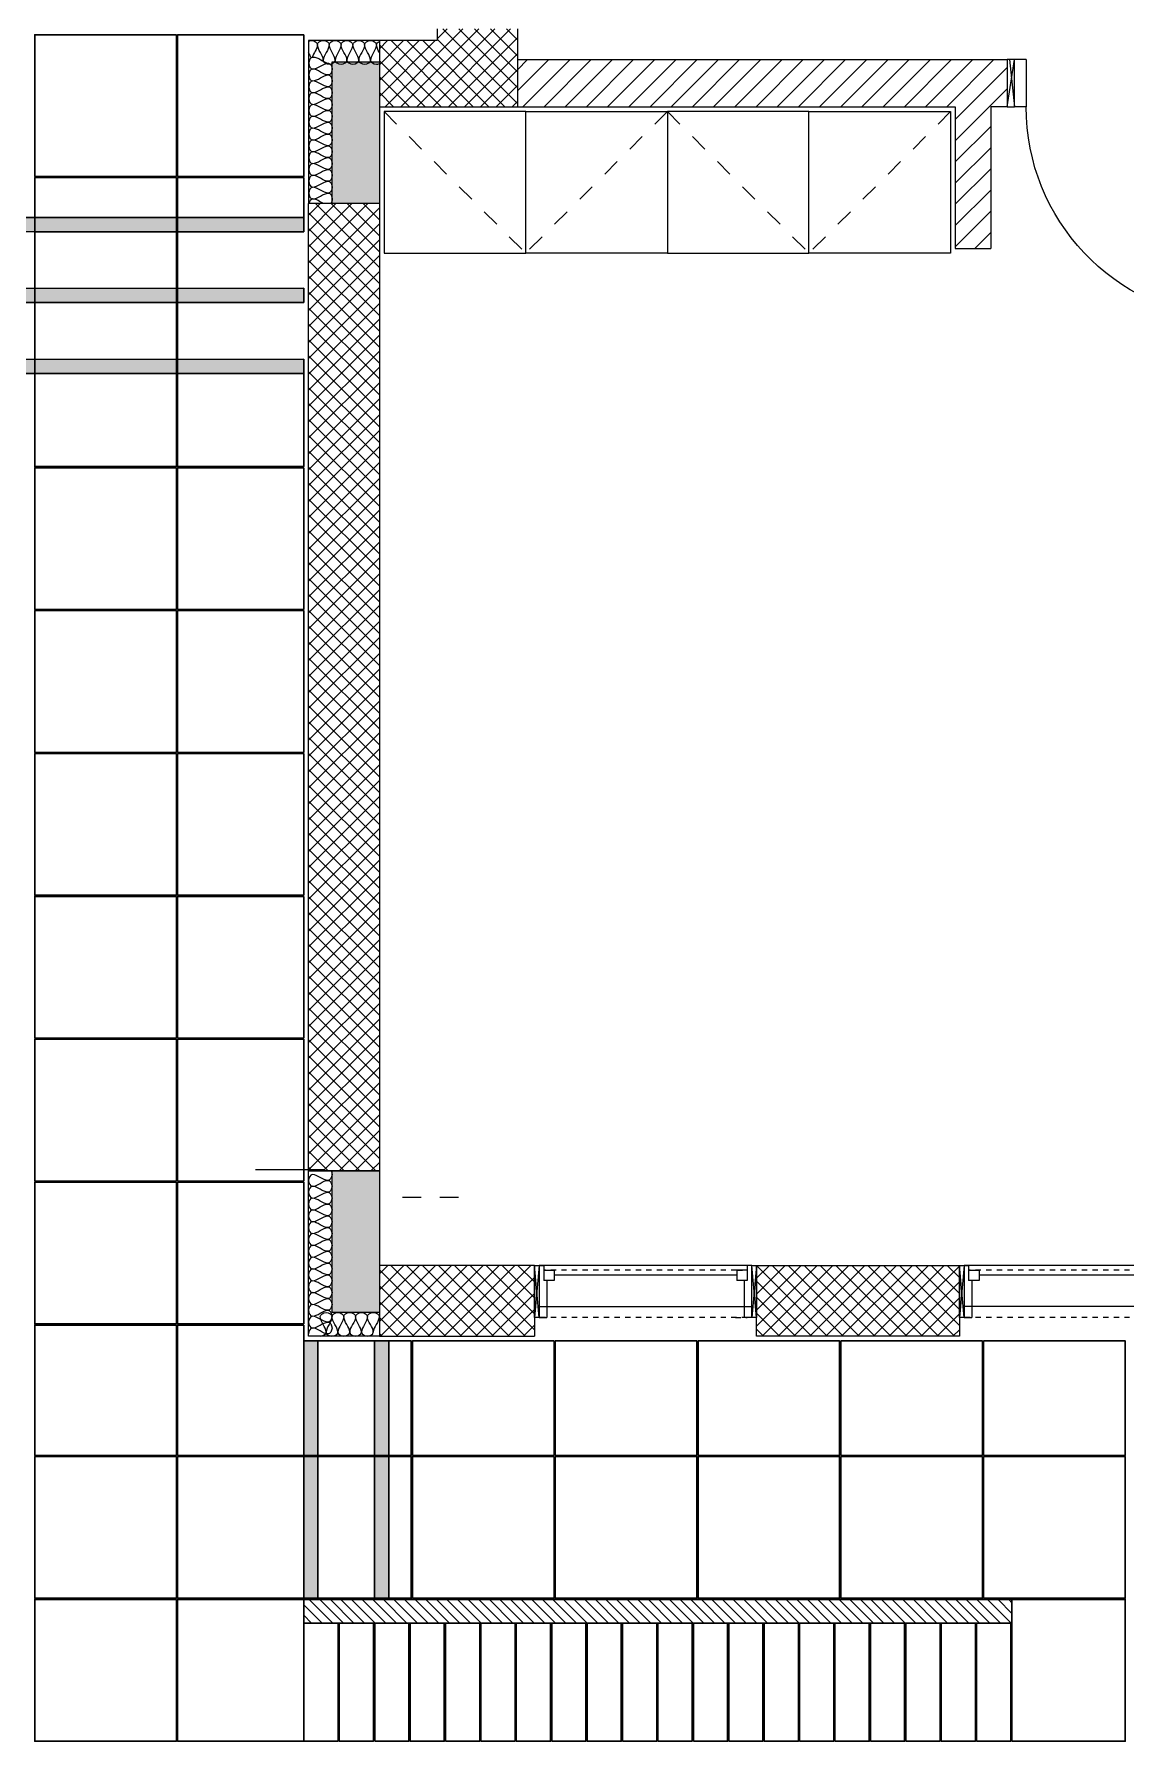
# Model space of a CAD drawing. Header units: millimetres. Extents: x -18512 to 101824, y -95768 to 52898.
# Drawn here: x 10271 to 14896, y -90870 to -83640 of the extents above; entities that cross this region are included whole.
import ezdxf

# ---------------------------------------------------------------- set-up
doc = ezdxf.new("R2010")
doc.units = ezdxf.units.MM
doc.header["$LTSCALE"] = 25
for name, pattern in [('Dash', [6.35, 3.175, -3.175]), ('Dash 2mm', [3, 2, -1]), ('Dash 3mm', [6, 3, -3]), ('XM-VT6-100-Setting Out Plan$0$Dash 3mm', [6, 3, -3])]:
    doc.linetypes.add(name, pattern=pattern)
doc.layers.get('0').update_dxf_attribs({"color": 254, "lineweight": 0})
for name, color, linetype, lineweight in [('_FW_WALL_EXISTING', 150, 'Continuous', 25), ('A-DETL', 7, 'Continuous', 5), ('A-DETL-INSL', 8, 'Continuous', 9), ('A-DOOR', 31, 'Continuous', 18), ('A-FLOR-OTLN', 6, 'Continuous', 18), ('A-GLAZ', 6, 'Continuous', 9), ('A-GLAZ-FRAM', 6, 'Continuous', 18), ('A-GLAZ-GLAS', 6, 'Continuous', 18), ('A-TILES', 43, 'Continuous', 30), ('Archi-frame', 253, 'Continuous', 9), ('hatch', 252, 'Continuous', 0), ('I-WALL', 2, 'Continuous', 9), ('S-COLS', 6, 'Continuous', 9), ('XM-VT6-100-Setting Out Plan$0$A-FLOR-CASE', 252, 'Continuous', 13)]:
    doc.layers.add(name, color=color, linetype=linetype, lineweight=lineweight)
doc.layers.add('AR WALL HATCH', color=8, linetype='Continuous')
pattern_1 = [(45, (15109.02, -8529), (-44.90128, 44.90128), [])]
pattern_2 = [(45, (15109.02, -8529), (-33.67596, 33.67596), []), (135, (15109.02, -8529), (-33.67596, -33.67596), [])]

# ---------------------------------------------------------------- blocks, each defined once
blk = doc.blocks.new('landscap')
at = {"layer": 'A-TILES', "ltscale": 25}
for points in [[(-25064, -69456.2), (-25124, -69456.2), (-25124.7, -71126.2), (-25064.7, -71126.2)], [(-24764, -69456.2), (-24824, -69456.2), (-24824.7, -71126.2), (-24764.7, -71126.2)], [(-25364, -69516.2), (-25424, -69516.2), (-25424.7, -71126.2), (-25364.7, -71126.2)], [(-20668.2, -71126.2), (-20668.2, -71186.2), (-19573.7, -71186.2), (-19573.7, -71126.2)], [(-20668.2, -71426.2), (-20668.2, -71486.2), (-19573.7, -71486.2), (-19573.7, -71426.2)]]:
    blk.add_hatch(color=9, dxfattribs=at).paths.add_polyline_path(points)
h = blk.add_hatch(dxfattribs=at)
h.set_pattern_fill('ANSI31', color=9, scale=10, angle=-90, style=0)
h.set_pattern_definition([(315, (41228.36, 131670.863), (22.4506403, 22.4506403), [])])
h.paths.add_polyline_path([(-19573.7, -71126.2), (-19573.7, -74126.2), (-19473.7, -74126.2), (-19473.7, -71126.2)])
h = blk.add_hatch(dxfattribs=at)
h.set_pattern_fill('HTREECRS', color=9, scale=1500, angle=-90, style=0, pattern_type=2)
h.set_pattern_definition([(23.19859, (42038.36, 131100.86), (2999.99999, 1500.00002), [114.237, -11309.423]), (66.80141, (41993.36, 130995.86), (3000.00007, 7499.99998), [114.237, -11309.423]), (338.19859, (41918.36, 131025.86), (4500, -1499.99996), [80.7775, -7996.97]), (38.65981, (41843.36, 130965.86), (1500.00001, 1500), [96.047, -9508.6395]), (300.96376, (41798.36, 131040.86), (3000.00004, -4499.99997), [87.464, -8658.964]), (360, (41693.4, 131040.9), (9e-14, 1500), [105, -1395]), (261.8699, (41708.36, 131145.86), (2e-05, -1500), [106.066, -10500.536]), (320.19443, (41618.36, 131220.86), (7500.00001, -5999.99999), [117.154, -11598.221]), (218.65981, (41693.36, 131280.86), (-1500.00001, -1500), [96.047, -9508.6395]), (300.96376, (41648.36, 131355.86), (3000.00004, -4499.99997), [87.464, -8658.964]), (189.46232, (41738.36, 131370.86), (-7500, -1499.99998), [91.241, -9032.902]), (270, (41738.4, 131460.9), (1500, -1e-15), [90, -1410]), (153.43495, (41828.36, 131415.86), (-1500, -1e-05), [100.623, -3253.479]), (251.56505, (41858.36, 131505.86), (1e-07, -1500), [94.868, -4648.548]), (128.65981, (41918.36, 131430.86), (-1500, 1500.00001), [96.047, -9508.6395]), (225, (41978.4, 131490.9), (-4e-13, -1500), [84.853, -2036.468]), (108.43495, (42008.36, 131400.86), (-1500, 3000), [94.868, -4648.548]), (170.53768, (42098.36, 131385.86), (-1500, -1e-05), [91.241, -9032.902]), (77.47119, (42068.36, 131250.86), (1500.00004, 7500), [138.293, -13691.0235]), (125.53768, (42143.36, 131145.86), (-4500.00003, 5999.99999), [129.035, -12774.453]), (23.19859, (42773.36, 130440.86), (2999.99999, 1500.00002), [114.237, -11309.423]), (66.80141, (42728.36, 130335.86), (3000.00007, 7499.99998), [114.237, -11309.423]), (338.19859, (42653.36, 130365.86), (4500, -1499.99996), [80.7775, -7996.97]), (38.65981, (42578.36, 130305.86), (1500.00001, 1500), [96.047, -9508.6395]), (300.96376, (42533.36, 130380.86), (3000.00004, -4499.99997), [87.464, -8658.964]), (360, (42428.4, 130380.9), (9e-14, 1500), [105, -1395]), (261.8699, (42443.36, 130485.86), (2e-05, -1500), [106.066, -10500.536]), (320.19443, (42353.36, 130560.86), (7500.00001, -5999.99999), [117.154, -11598.221]), (218.65981, (42428.36, 130620.86), (-1500.00001, -1500), [96.047, -9508.6395]), (300.96376, (42383.36, 130695.86), (3000.00004, -4499.99997), [87.464, -8658.964]), (189.46232, (42473.36, 130710.86), (-7500, -1499.99998), [91.241, -9032.902]), (270, (42473.4, 130800.9), (1500, -1e-15), [90, -1410]), (153.43495, (42563.36, 130755.86), (-1500, -1e-05), [100.623, -3253.479]), (251.56505, (42593.36, 130845.86), (1e-07, -1500), [94.868, -4648.548]), (128.65981, (42653.36, 130770.86), (-1500, 1500.00001), [96.047, -9508.6395]), (225, (42713.4, 130830.9), (-4e-13, -1500), [84.853, -2036.468]), (108.43495, (42743.36, 130740.86), (-1500, 3000), [94.868, -4648.548]), (170.53768, (42833.36, 130725.86), (-1500, -1e-05), [91.241, -9032.902]), (77.47119, (42803.36, 130590.86), (1500.00004, 7500), [138.293, -13691.0235]), (125.53768, (42878.36, 130485.86), (-4500.00003, 5999.99999), [129.035, -12774.453]), (23.19859, (42668.36, 131228.36), (2999.99999, 1500.00002), [57.118, -11366.541]), (66.80141, (42645.86, 131175.86), (3000.00007, 7499.99998), [57.118, -11366.541]), (338.19859, (42608.36, 131190.86), (4500, -1499.99996), [40.389, -8037.3585]), (38.65981, (42570.86, 131160.86), (1500.00001, 1500), [48.023, -9556.663]), (300.96376, (42548.36, 131198.36), (3000.00004, -4499.99997), [43.732, -8702.696]), (360, (42495.9, 131198.4), (9e-14, 1500), [52.5, -1447.5]), (261.8699, (42503.36, 131250.86), (2e-05, -1500), [53.033, -10553.569]), (320.19443, (42458.36, 131288.36), (7500.00001, -5999.99999), [58.577, -11656.798]), (218.65981, (42495.86, 131318.36), (-1500.00001, -1500), [48.023, -9556.663]), (300.96376, (42473.36, 131355.86), (3000.00004, -4499.99997), [43.732, -8702.696]), (189.46232, (42518.36, 131363.36), (-7500, -1499.99998), [45.621, -9078.523]), (270, (42518.4, 131408.4), (1500, -1e-15), [45, -1455]), (153.43495, (42563.36, 131385.86), (-1500, -1e-05), [50.312, -3303.79]), (251.56505, (42578.36, 131430.86), (1e-07, -1500), [47.434, -4695.982]), (128.65981, (42608.36, 131393.36), (-1500, 1500.00001), [48.023, -9556.663]), (225, (42638.4, 131423.4), (-4e-13, -1500), [42.426, -2078.894]), (108.43495, (42653.36, 131378.36), (-1500, 3000), [47.434, -4695.982]), (170.53768, (42698.36, 131370.86), (-1500, -1e-05), [45.621, -9078.523]), (77.47119, (42683.36, 131303.36), (1500.00004, 7500), [69.147, -13760.17]), (125.53768, (42720.86, 131250.86), (-4500.00003, 5999.99999), [64.517, -12838.9705]), (23.19859, (42278.36, 130508.36), (2999.99999, 1500.00002), [57.118, -11366.541]), (66.80141, (42255.86, 130455.86), (3000.00007, 7499.99998), [57.118, -11366.541]), (338.19859, (42218.36, 130470.86), (4500, -1499.99996), [40.389, -8037.3585]), (38.65981, (42180.86, 130440.86), (1500.00001, 1500), [48.023, -9556.663]), (300.96376, (42158.36, 130478.36), (3000.00004, -4499.99997), [43.732, -8702.696]), (360, (42105.9, 130478.4), (9e-14, 1500), [52.5, -1447.5]), (261.8699, (42113.36, 130530.86), (2e-05, -1500), [53.033, -10553.569]), (320.19443, (42068.36, 130568.36), (7500.00001, -5999.99999), [58.577, -11656.798]), (218.65981, (42105.86, 130598.36), (-1500.00001, -1500), [48.023, -9556.663]), (300.96376, (42083.36, 130635.86), (3000.00004, -4499.99997), [43.732, -8702.696]), (189.46232, (42128.36, 130643.36), (-7500, -1499.99998), [45.621, -9078.523]), (270, (42128.4, 130688.4), (1500, -1e-15), [45, -1455]), (153.43495, (42173.36, 130665.86), (-1500, -1e-05), [50.312, -3303.79]), (251.56505, (42188.36, 130710.86), (1e-07, -1500), [47.434, -4695.982]), (128.65981, (42218.36, 130673.36), (-1500, 1500.00001), [48.023, -9556.663]), (225, (42248.4, 130703.4), (-4e-13, -1500), [42.426, -2078.894]), (108.43495, (42263.36, 130658.36), (-1500, 3000), [47.434, -4695.982]), (170.53768, (42308.36, 130650.86), (-1500, -1e-05), [45.621, -9078.523]), (77.47119, (42293.36, 130583.36), (1500.00004, 7500), [69.147, -13760.17]), (125.53768, (42330.86, 130530.86), (-4500.00003, 5999.99999), [64.517, -12838.9705]), (270, (42203.4, 130575.9), (1500, -1e-15), [0, -1500]), (360, (42195.9, 130568.4), (9e-14, 1500), [15, -1485]), (270, (42195.9, 130583.4), (1500, -1e-15), [15, -1485]), (180, (42210.9, 130583.4), (-3e-13, -1500), [15, -1485]), (90, (42210.9, 130568.4), (-1500, 2e-13), [15, -1485]), (279.46232, (42195.86, 130658.36), (1499.99998, -7500), [45.621, -9078.523]), (213.69007, (42270.86, 130613.36), (-1500, -1500), [54.083, -5354.244]), (254.0546, (42233.36, 130665.86), (-1500.00002, -6000), [54.601, -10865.564]), (303.69007, (42150.86, 130650.86), (1500, -1500), [54.083, -5354.244]), (329.03624, (42120.86, 130613.36), (3000, -1500.00002), [43.732, -8702.696]), (360, (42105.9, 130568.4), (9e-14, 1500), [52.5, -1447.5]), (49.398705, (42135.86, 130508.36), (7500.00005, 8999.99995), [69.147, -13760.17]), (81.8699, (42195.86, 130493.36), (-2e-05, 1500), [53.033, -10553.569]), (300.96376, (42218.36, 130545.86), (3000.00004, -4499.99997), [43.732, -8702.696]), (341.56505, (42225.86, 130568.36), (1500, 1e-07), [71.151, -4672.265]), (341.56505, (42615.86, 131288.36), (1500, 1e-07), [71.151, -4672.265]), (300.96376, (42608.36, 131265.86), (3000.00004, -4499.99997), [43.732, -8702.696]), (81.8699, (42585.86, 131213.36), (-2e-05, 1500), [53.033, -10553.569]), (49.398705, (42525.86, 131228.36), (7500.00005, 8999.99995), [69.147, -13760.17]), (360, (42495.9, 131288.4), (9e-14, 1500), [52.5, -1447.5]), (329.03624, (42510.86, 131333.36), (3000, -1500.00002), [43.732, -8702.696]), (303.69007, (42540.86, 131370.86), (1500, -1500), [54.083, -5354.244]), (254.0546, (42623.36, 131385.86), (-1500.00002, -6000), [54.601, -10865.564]), (213.69007, (42660.86, 131333.36), (-1500, -1500), [54.083, -5354.244]), (279.46232, (42585.86, 131378.36), (1499.99998, -7500), [45.621, -9078.523]), (90, (42600.9, 131288.4), (-1500, 2e-13), [15, -1485]), (180, (42600.9, 131303.4), (-3e-13, -1500), [15, -1485]), (270, (42585.9, 131303.4), (1500, -1e-15), [15, -1485]), (360, (42585.9, 131288.4), (9e-14, 1500), [15, -1485]), (270, (42593.4, 131295.9), (1500, -1e-15), [0, -1500]), (341.56505, (42668.36, 130560.86), (1500, 1e-07), [142.3025, -4601.114]), (300.96376, (42653.36, 130515.86), (3000.00004, -4499.99997), [87.464, -8658.964]), (81.8699, (42608.36, 130410.86), (-2e-05, 1500), [106.066, -10500.536]), (49.398705, (42488.36, 130440.86), (7500.00005, 8999.99995), [138.293, -13691.0235]), (360, (42428.4, 130560.9), (9e-14, 1500), [105, -1395]), (329.03624, (42458.36, 130650.86), (3000, -1500.00002), [87.464, -8658.964]), (303.69007, (42518.36, 130725.86), (1500, -1500), [108.167, -5300.16]), (254.0546, (42683.36, 130755.86), (-1500.00002, -6000), [109.202, -10810.963]), (213.69007, (42758.36, 130650.86), (-1500, -1500), [108.167, -5300.16]), (279.46232, (42608.36, 130740.86), (1499.99998, -7500), [91.241, -9032.902]), (90, (42638.4, 130560.9), (-1500, 2e-13), [30, -1470]), (180, (42638.4, 130590.9), (-3e-13, -1500), [30, -1470]), (270, (42608.4, 130590.9), (1500, -1e-15), [30, -1470]), (360, (42608.4, 130560.9), (9e-14, 1500), [30, -1470]), (270, (42623.4, 130575.9), (1500, -1e-15), [0, -1500]), (270, (41888.4, 131235.9), (1500, -1e-15), [0, -1500]), (360, (41873.4, 131220.9), (9e-14, 1500), [30, -1470]), (270, (41873.4, 131250.9), (1500, -1e-15), [30, -1470]), (180, (41903.4, 131250.9), (-3e-13, -1500), [30, -1470]), (90, (41903.4, 131220.9), (-1500, 2e-13), [30, -1470]), (279.46232, (41873.36, 131400.86), (1499.99998, -7500), [91.241, -9032.902]), (213.69007, (42023.36, 131310.86), (-1500, -1500), [108.167, -5300.16]), (254.0546, (41948.36, 131415.86), (-1500.00002, -6000), [109.202, -10810.963]), (303.69007, (41783.36, 131385.86), (1500, -1500), [108.167, -5300.16]), (329.03624, (41723.36, 131310.86), (3000, -1500.00002), [87.464, -8658.964]), (360, (41693.4, 131220.9), (9e-14, 1500), [105, -1395]), (49.398705, (41753.36, 131100.86), (7500.00005, 8999.99995), [138.293, -13691.0235]), (81.8699, (41873.36, 131070.86), (-2e-05, 1500), [106.066, -10500.536]), (300.96376, (41918.36, 131175.86), (3000.00004, -4499.99997), [87.464, -8658.964]), (341.56505, (41933.36, 131220.86), (1500, 1e-07), [142.3025, -4601.114])])
h.paths.add_polyline_path([(-18493.3, -92521.2), (-19493.3, -92521.2), (-19493.3, -91521.2), (-18493.3, -91521.2)], flags=16)
h.paths.add_polyline_path([(-18493.3, -79141.2), (-19493.3, -79141.2), (-19493.3, -77841.2), (-18493.3, -77841.2)], flags=16)
edge = h.paths.add_edge_path(flags=16)
edge.add_arc((-17620.5, -76851.7), 1151.8, 175.99217, 184.00783)
edge.add_line((-18769.5, -76932.2), (-18769.5, -76771.2))
h.paths.add_polyline_path([(-19578.7, -75821.2), (-19578.7, -93461.2), (-17399.1, -93461.2), (-17399, -71265.9), (-18368.8, -71265.9), (-18368.6, -75821.2)])
edge = h.paths.add_edge_path(flags=16)
edge.add_arc((-20036.7, -76851.7), 1269.8, -3.63491, 3.63491)
edge.add_line((-18769.5, -76771.2), (-18769.5, -76932.2))
at = {"layer": 'A-TILES', "color": 9, "ltscale": 25}
for points in [[(-25064.7, -71126.2), (-25124.7, -71126.2), (-25124, -69456.2), (-25064, -69456.2)], [(-24764.7, -71126.2), (-24824.7, -71126.2), (-24824, -69456.2), (-24764, -69456.2)], [(-25364.7, -71126.2), (-25424.7, -71126.2), (-25424, -69516.2), (-25364, -69516.2)], [(-26198.2, -70586.4), (-26198.2, -69986.4), (-25598.2, -69986.4), (-25598.2, -70586.4)], [(-25593.2, -70586.4), (-25593.2, -69986.4), (-25364.1, -69986.4), (-25364.1, -70586.4)], [(-25364.1, -70586.3), (-25364.1, -69986.3), (-25064.1, -69986.3), (-25064.1, -70586.3)], [(-25064.3, -70586.3), (-25064.3, -69986.3), (-24764.3, -69986.3), (-24764.3, -70586.3)], [(-26198.2, -71126.9), (-26198.2, -70591.4), (-25598.2, -70591.4), (-25598.2, -71126.9)], [(-25593.2, -71126.2), (-25593.2, -70591.4), (-25364.1, -70591.4), (-25364.1, -71126.2)], [(-19573.7, -71126.2), (-19573.7, -71186.2), (-20668.2, -71186.2), (-20668.2, -71126.2)], [(-20183.7, -71126.2), (-20183.7, -71426.2), (-20668.2, -71426.2), (-20668.2, -71126.2)], [(-19578.7, -71126.2), (-19578.7, -71426.2), (-20178.7, -71426.2), (-20178.7, -71126.2)], [(-19573.7, -71126.2), (-19573.7, -74126.2), (-19473.7, -74126.2), (-19473.7, -71126.2)], [(-19573.7, -71426.2), (-19573.7, -71486.2), (-20668.2, -71486.2), (-20668.2, -71426.2)], [(-20183.7, -71426.2), (-20183.7, -71581.2), (-20668.2, -71581.2), (-20668.2, -71426.2)], [(-19578.7, -71426.2), (-19578.7, -71581.2), (-20178.7, -71581.2), (-20178.7, -71426.2)], [(-20183.7, -71586.2), (-20183.7, -72186.2), (-20668.2, -72186.2), (-20668.2, -71586.2)], [(-19578.7, -71586.2), (-19578.7, -72186.2), (-20178.7, -72186.2), (-20178.7, -71586.2)], [(-20183.7, -72191.2), (-20183.7, -72791.2), (-20668.2, -72791.2), (-20668.2, -72191.2)], [(-19578.7, -72191.2), (-19578.7, -72791.2), (-20178.7, -72791.2), (-20178.7, -72191.2)], [(-18973.2, -72476.4), (-18973.2, -72621.3), (-19473.7, -72621.3), (-19473.7, -72476.4)], [(-18973.2, -72626.4), (-18973.2, -72771.3), (-19473.7, -72771.3), (-19473.7, -72626.4)], [(-20183.7, -72796.2), (-20183.7, -73396.2), (-20668.2, -73396.2), (-20668.2, -72796.2)], [(-19578.7, -72796.2), (-19578.7, -73396.2), (-20178.7, -73396.2), (-20178.7, -72796.2)], [(-18973.2, -72776.4), (-18973.2, -72921.3), (-19473.7, -72921.3), (-19473.7, -72776.4)], [(-18973.2, -72926.4), (-18973.2, -73071.3), (-19473.7, -73071.3), (-19473.7, -72926.4)], [(-18973.2, -73076.4), (-18973.2, -73221.3), (-19473.7, -73221.3), (-19473.7, -73076.4)], [(-20183.7, -73401.2), (-20183.7, -74001.2), (-20668.2, -74001.2), (-20668.2, -73401.2)], [(-19578.7, -73401.2), (-19578.7, -74001.2), (-20178.7, -74001.2), (-20178.7, -73401.2)], [(-20183.7, -74006.2), (-20183.7, -74606.2), (-20668.2, -74606.2), (-20668.2, -74006.2)], [(-19578.7, -74006.2), (-19578.7, -74606.2), (-20178.7, -74606.2), (-20178.7, -74006.2)]]:
    blk.add_lwpolyline(points, close=True, dxfattribs=at)
for points, elevation in [([(-24764.3, -70586.3), (-24764.3, -69986.3), (-24370.2, -69986.2), (-24370.2, -70586.2)], 0), ([(-24365.2, -70586.2), (-24365.2, -69986.2), (-23765.2, -69986.2), (-23765.2, -70586.2)], 0), ([(-23760.2, -70586.2), (-23760.2, -69986.2), (-23160.2, -69986.2), (-23160.2, -70586.2)], 0), ([(-23155.2, -70586.2), (-23155.2, -69986.2), (-22555.2, -69986.2), (-22555.2, -70586.2)], 0), ([(-22550.2, -70586.2), (-22550.2, -69986.2), (-21950.2, -69986.2), (-21950.2, -70586.2)], 0), ([(-21945.2, -70586.2), (-21945.2, -69986.2), (-21345.2, -69986.2), (-21345.2, -70586.2)], 0), ([(-21340.2, -70586.2), (-21340.2, -69986.2), (-20740.2, -69986.2), (-20740.2, -70586.2)], 0), ([(-20735.2, -70586.2), (-20735.2, -69986.2), (-20183.7, -69986.2), (-20183.7, -70586.2)], 0), ([(-20178.7, -70586.2), (-20178.7, -69986.2), (-19578.7, -69986.2), (-19578.7, -70586.2)], 0), ([(-19573.7, -70586.2), (-19573.7, -69986.2), (-18973.7, -69986.2), (-18973.7, -70586.2)], 0), ([(-24764.6, -71126.3), (-24764.6, -70591.3), (-24370.2, -70591.2), (-24370.2, -71126.2)], 0), ([(-24365.2, -71126.2), (-24365.2, -70591.2), (-23765.2, -70591.2), (-23765.2, -71126.2)], 0), ([(-23760.2, -71126.2), (-23760.2, -70591.2), (-23160.2, -70591.2), (-23160.2, -71126.2)], 0), ([(-23155.2, -71126.2), (-23155.2, -70591.2), (-22555.2, -70591.2), (-22555.2, -71126.2)], 0), ([(-22550.2, -71126.2), (-22550.2, -70591.2), (-21950.2, -70591.2), (-21950.2, -71126.2)], 0), ([(-21945.2, -71126.2), (-21945.2, -70591.2), (-21345.2, -70591.2), (-21345.2, -71126.2)], 0), ([(-21340.2, -71126.2), (-21340.2, -70591.2), (-20740.2, -70591.2), (-20740.2, -71126.2)], 0), ([(-20735.2, -71126.2), (-20735.2, -70591.2), (-20183.7, -70591.2), (-20183.7, -71126.2)], 0), ([(-20178.7, -71126.2), (-20178.7, -70591.2), (-19578.7, -70591.2), (-19578.7, -71126.2)], 0), ([(-19573.7, -71126.2), (-19573.7, -70591.2), (-18973.7, -70591.2), (-18973.7, -71126.2)], 0), ([(-18973.2, -71126.4), (-18973.2, -71271.3), (-19473.7, -71271.3), (-19473.7, -71126.4)], -20), ([(-18973.2, -71276.4), (-18973.2, -71421.3), (-19473.7, -71421.3), (-19473.7, -71276.4)], -20), ([(-18973.2, -71426.4), (-18973.2, -71571.3), (-19473.7, -71571.3), (-19473.7, -71426.4)], -20), ([(-18973.2, -71576.4), (-18973.2, -71721.3), (-19473.7, -71721.3), (-19473.7, -71576.4)], -20), ([(-18973.2, -71726.4), (-18973.2, -71871.3), (-19473.7, -71871.3), (-19473.7, -71726.4)], -10), ([(-18973.2, -71876.4), (-18973.2, -72021.3), (-19473.7, -72021.3), (-19473.7, -71876.4)], -10), ([(-18973.2, -72026.4), (-18973.2, -72171.3), (-19473.7, -72171.3), (-19473.7, -72026.4)], -10), ([(-18973.2, -72176.4), (-18973.2, -72321.3), (-19473.7, -72321.3), (-19473.7, -72176.4)], -10), ([(-18973.2, -72326.4), (-18973.2, -72471.3), (-19473.7, -72471.3), (-19473.7, -72326.4)], -10), ([(-18973.2, -73226.4), (-18973.2, -73371.3), (-19473.7, -73371.3), (-19473.7, -73226.4)], 10), ([(-18973.2, -73376.4), (-18973.2, -73521.3), (-19473.7, -73521.3), (-19473.7, -73376.4)], 10), ([(-18973.2, -73526.4), (-18973.2, -73671.3), (-19473.7, -73671.3), (-19473.7, -73526.4)], 10), ([(-18973.2, -73676.4), (-18973.2, -73821.3), (-19473.7, -73821.3), (-19473.7, -73676.4)], 10), ([(-18973.2, -73826.4), (-18973.2, -73971.3), (-19473.7, -73971.3), (-19473.7, -73826.4)], 10), ([(-18973.2, -73976.4), (-18973.2, -74121.3), (-19473.7, -74121.3), (-19473.7, -73976.4)], 20), ([(-18973.7, -74126.3), (-18973.7, -74606.2), (-19573.7, -74606.2), (-19573.7, -74126.3)], 10)]:
    blk.add_lwpolyline(points, close=True, dxfattribs=dict(at, elevation=elevation))
for points in [[(-25364.1, -71051.3), (-25364.1, -70591.3), (-25064.1, -70591.3), (-25064.1, -71051.3)], [(-25064.3, -71051.3), (-25064.3, -70591.3), (-24764.3, -70591.3), (-24764.3, -71051.3)], [(-20363.2, -71126.2), (-20183.7, -71126.2)], [(-20178.7, -71126.2), (-19578.7, -71126.2)], [(-19573.7, -71126.2), (-18973.7, -71126.2)], [(-19578.7, -71186.2), (-19578.7, -71581.2)], [(-19573.7, -71581.2), (-19573.7, -71186.2)], [(-20363.2, -71426.2), (-20183.7, -71426.2)], [(-19578.7, -71426.2), (-20178.7, -71426.2)]]:
    blk.add_lwpolyline(points, dxfattribs=at)
blk = doc.blocks.new('E  Naga_Single-Panel2 - NAGA-Bedroom Door _WD05_-8650197-GROUND FLOOR PLAN')
at = {"layer": 'A-DOOR', "lineweight": 18}
for p, q in [((450, 1000.2), (399, 1000.2)), ((399, 1000.2), (399, 100)), ((450, 100), (450, 1000.2)), ((-450, 100), (-500, 100)), ((-450, -100), (-450, 100)), ((399, 100), (450, 100)), ((450, -100), (450, 100)), ((450, 100), (500, 100)), ((450, 100), (450, -100)), ((-450, -100), (-500, -100)), ((500, -100), (450, -100))]:
    blk.add_line(p, q, dxfattribs=at)
at = {"layer": 'A-DOOR'}
blk.add_arc((450, 100), 900, 93.2485, 180, dxfattribs=at)
blk = doc.blocks.new('F  Fixed - 90 x 270-9060089-GROUND FLOOR PLAN')
at = {"layer": 'A-GLAZ', "linetype": 'Dash 3mm', "lineweight": 18, "ltscale": 0.3}
for p, q in [((-431, 93.4), (431, 93.4)), ((-388.3, 93.4), (-431, 93.4)), ((-431, -107), (450, -107)), ((-380.7, -107), (-431, -107))]:
    blk.add_line(p, q, dxfattribs=at)
at = {"layer": 'A-GLAZ-FRAM', "ltscale": 0.3}
for p, q in [((-450, 112.4), (-431, 112.4)), ((-431, 112.4), (-431, 49.4)), ((-431, 93.4), (-387, 93.4)), ((-387, 93.4), (-387, 49.4)), ((387, 93.4), (387, 49.4)), ((431, 93.4), (387, 93.4)), ((431, 112.4), (431, 49.4)), ((448.9, 112.4), (431, 112.4)), ((-431, 49.4), (-387, 49.4)), ((-418, 49.4), (-418, -107)), ((387, 49.4), (431, 49.4)), ((418, 49.4), (418, -107)), ((-450, -107), (-418, -107)), ((450, -107), (418, -107))]:
    blk.add_line(p, q, dxfattribs=at)
at = {"layer": 'A-GLAZ-GLAS', "ltscale": 0.3}
blk.add_line((-387, 71.4), (387, 71.4), dxfattribs=at)
blk = doc.blocks.new('XM-VT6-100-Setting Out Plan$0$M_Tall Cabinet-Single Door_2_1 - MASTER_S CLOSET-6643864-GROUND FLOOR PLAN')
at = {"layer": 'XM-VT6-100-Setting Out Plan$0$A-FLOR-CASE'}
for p, q in [((318.7, 0), (-281.3, 0)), ((-281.3, 0), (-281.3, -600)), ((318.7, -600), (318.7, 0)), ((-281.3, -600), (318.7, -600))]:
    blk.add_line(p, q, dxfattribs=at)
at = {"layer": 'XM-VT6-100-Setting Out Plan$0$A-FLOR-CASE', "linetype": 'XM-VT6-100-Setting Out Plan$0$Dash 3mm'}
blk.add_line((-281.3, 0), (318.7, -600), dxfattribs=at)
blk = doc.blocks.new('XM-VT6-100-Setting Out Plan$0$M_Tall Cabinet-Single Door_2_1 - MASTER_S CLOSET-5801432-GROUND FLOOR PLAN')
at = {"layer": 'XM-VT6-100-Setting Out Plan$0$A-FLOR-CASE'}
for p, q in [((-281.3, 600), (318.7, 600)), ((-281.3, 0), (-281.3, 600)), ((318.7, 600), (318.7, 0)), ((318.7, 0), (-281.3, 0))]:
    blk.add_line(p, q, dxfattribs=at)
at = {"layer": 'XM-VT6-100-Setting Out Plan$0$A-FLOR-CASE', "linetype": 'XM-VT6-100-Setting Out Plan$0$Dash 3mm'}
blk.add_line((-281.3, 0), (318.7, 600), dxfattribs=at)

msp = doc.modelspace()

# ---------------------------------------------------------------- hatches: boundary and pattern name
at = {"layer": 'AR WALL HATCH', "lineweight": 5, "ltscale": 25}
h = msp.add_hatch(dxfattribs=at)
h.set_pattern_fill('ANSI37', color=256, scale=15, style=0)
h.set_pattern_definition(pattern_2)
h.paths.add_polyline_path([(11733.1, -84357.4), (11433.1, -84357.4), (11433.1, -88452.4), (11733.1, -88452.4)])
h.paths.add_polyline_path([(12390.6, -88852.4), (12390.6, -89152.4), (11733.1, -89152.4), (11733.1, -88852.4)])
h.paths.add_polyline_path([(11978.1, -83617.4), (12318.1, -83617.4), (12318.1, -83947.4), (11733.1, -83947.4), (11733.1, -83667.4), (11978.1, -83667.4)])
h = msp.add_hatch(dxfattribs=at)
h.set_pattern_fill('ANSI31', color=256, scale=20, style=0)
h.set_pattern_definition(pattern_1)
h.paths.add_polyline_path([(14393.1, -83747.4), (14393.1, -83947.4), (12318.1, -83947.4), (12318.1, -83747.4)])
h = msp.add_hatch(dxfattribs=at)
h.set_pattern_fill('ANSI31', color=256, scale=20, style=0)
h.set_pattern_definition(pattern_1)
h.paths.add_polyline_path([(14323.1, -83947.4), (14323.1, -84547.4), (14173.1, -84547.4), (14173.1, -83947.4)], flags=0)
h = msp.add_hatch(dxfattribs=at)
h.set_pattern_fill('ANSI37', color=256, scale=15, style=0)
h.set_pattern_definition(pattern_2)
h.paths.add_polyline_path([(14190.6, -88852.4), (14190.6, -89152.4), (13330.6, -89152.4), (13330.6, -88852.4)])
at = {"layer": 'S-COLS'}
for points in [[(11533.1, -84357.4), (11533.1, -83757.4), (11733.1, -83757.4), (11733.1, -84357.4)], [(11533.1, -89052.4), (11533.1, -88452.4), (11733.1, -88452.4), (11733.1, -89052.4)]]:
    msp.add_hatch(color=252, dxfattribs=at).paths.add_polyline_path(points, flags=0)

# ---------------------------------------------------------------- linework, layer by layer
at = {"layer": 'A-DETL', "linetype": 'Dash 2mm', "ltscale": 50}
msp.add_line((11498.1, -88447.4), (11208.1, -88447.4), dxfattribs=at)
at = {"layer": 'A-DETL-INSL', "color": 1}
for points in [[(11733.1, -83667.4), (11433.1, -83667.4), (11433.1, -84357.4)], [(11733.1, -89052.4), (11733.1, -89152.4), (11433.1, -89152.4), (11433.1, -88452.4), (11533.1, -88452.4)]]:
    msp.add_lwpolyline(points, dxfattribs=at)
at = {"layer": 'A-DETL-INSL'}
for points, knots in [([(11433.1, -83670.2), (11437, -83668.4), (11453.9, -83664.2), (11470.8, -83676.1), (11470.8, -83684)], [0.915917, 0.915917, 0.915917, 0.915917, 1.414214, 2.828427, 2.828427, 2.828427, 2.828427]), ([(11695.8, -83750.7), (11695.8, -83758.5), (11712.5, -83770.3), (11729.3, -83766.3), (11733.1, -83764.6)], [0, 0, 0, 0, 1.414214, 1.898248, 1.898248, 1.898248, 1.898248]), ([(11517.2, -84312.7), (11525.1, -84312.7), (11539.1, -84332.6), (11530.8, -84352.5), (11526.6, -84357.4)], [0, 0, 0, 0, 1.414214, 2.25537, 2.25537, 2.25537, 2.25537]), ([(11528.3, -88452.4), (11530.9, -88456.8), (11536.4, -88474.7), (11523.7, -88492.7), (11515.9, -88492.7)], [0.79707, 0.79707, 0.79707, 0.79707, 1.414214, 2.828427, 2.828427, 2.828427, 2.828427])]:
    msp.add_open_spline(points, degree=3, knots=knots, dxfattribs=at)
for points in [[(11444.2, -83740.2), (11441.9, -83732.3), (11437.5, -83724.7), (11433.1, -83717)], [(11470.8, -83684), (11470.8, -83702.6), (11454.2, -83719.9), (11448, -83738.1)], [(11470.8, -83684), (11470.8, -83676.1), (11495.8, -83658.5), (11520.8, -83676.1), (11520.8, -83684)], [(11495.8, -83750.7), (11495.8, -83727.7), (11470.8, -83706.9), (11470.8, -83684)], [(11520.8, -83684), (11520.8, -83706.9), (11495.8, -83727.7), (11495.8, -83750.7)], [(11520.8, -83684), (11520.8, -83676.1), (11545.8, -83658.5), (11570.8, -83676.1), (11570.8, -83684)], [(11545.8, -83750.7), (11545.8, -83727.7), (11520.8, -83706.9), (11520.8, -83684)], [(11570.8, -83684), (11570.8, -83706.9), (11545.8, -83727.7), (11545.8, -83750.7)], [(11570.8, -83684), (11570.8, -83676.1), (11595.8, -83658.5), (11620.8, -83676.1), (11620.8, -83684)], [(11595.8, -83750.7), (11595.8, -83727.7), (11570.8, -83706.9), (11570.8, -83684)], [(11620.8, -83684), (11620.8, -83706.9), (11595.8, -83727.7), (11595.8, -83750.7)], [(11620.8, -83684), (11620.8, -83676.1), (11645.8, -83658.5), (11670.8, -83676.1), (11670.8, -83684)], [(11645.8, -83750.7), (11645.8, -83727.7), (11620.8, -83706.9), (11620.8, -83684)], [(11670.8, -83684), (11670.8, -83706.9), (11645.8, -83727.7), (11645.8, -83750.7)], [(11670.8, -83684), (11670.8, -83676.1), (11695.8, -83658.5), (11720.8, -83676.1), (11720.8, -83684)], [(11695.8, -83750.7), (11695.8, -83727.7), (11670.8, -83706.9), (11670.8, -83684)], [(11720.8, -83684), (11720.8, -83706.9), (11695.8, -83727.7), (11695.8, -83750.7)], [(11720.8, -83684), (11720.8, -83679), (11726.1, -83673.6), (11733.1, -83670.3)], [(11733.1, -83717), (11726.9, -83706.2), (11720.8, -83695.3), (11720.8, -83684)], [(11450.5, -83737.7), (11442.7, -83737.7), (11425.1, -83762.7), (11442.7, -83787.7), (11450.5, -83787.7)], [(11450.5, -83787.7), (11442.7, -83787.7), (11425.1, -83812.7), (11442.7, -83837.7), (11450.5, -83837.7)], [(11450.5, -83737.7), (11475.9, -83733.8), (11494.4, -83760.6), (11517.2, -83762.7)], [(11450.5, -83787.7), (11473.4, -83787.7), (11494.3, -83762.7), (11517.2, -83762.7)], [(11517.2, -83812.7), (11494.3, -83812.7), (11473.4, -83787.7), (11450.5, -83787.7)], [(11495.8, -83750.7), (11495.8, -83758.5), (11520.8, -83776.1), (11545.8, -83758.5), (11545.8, -83750.7)], [(11517.2, -83762.7), (11525.1, -83762.7), (11542.7, -83787.7), (11525.1, -83812.7), (11517.2, -83812.7)], [(11545.8, -83750.7), (11545.8, -83758.5), (11570.8, -83776.1), (11595.8, -83758.5), (11595.8, -83750.7)], [(11595.8, -83750.7), (11595.8, -83758.5), (11620.8, -83776.1), (11645.8, -83758.5), (11645.8, -83750.7)], [(11645.8, -83750.7), (11645.8, -83758.5), (11670.8, -83776.1), (11695.8, -83758.5), (11695.8, -83750.7)], [(11450.5, -83837.7), (11442.7, -83837.7), (11425.1, -83862.7), (11442.7, -83887.7), (11450.5, -83887.7)], [(11450.5, -83837.7), (11473.4, -83837.7), (11494.3, -83812.7), (11517.2, -83812.7)], [(11517.2, -83862.7), (11494.3, -83862.7), (11473.4, -83837.7), (11450.5, -83837.7)], [(11450.5, -83887.7), (11473.4, -83887.7), (11494.3, -83862.7), (11517.2, -83862.7)], [(11517.2, -83812.7), (11525.1, -83812.7), (11542.7, -83837.7), (11525.1, -83862.7), (11517.2, -83862.7)], [(11517.2, -83862.7), (11525.1, -83862.7), (11542.7, -83887.7), (11525.1, -83912.7), (11517.2, -83912.7)], [(11450.5, -83887.7), (11442.7, -83887.7), (11425.1, -83912.7), (11442.7, -83937.7), (11450.5, -83937.7)], [(11517.2, -83912.7), (11494.3, -83912.7), (11473.4, -83887.7), (11450.5, -83887.7)], [(11450.5, -83937.7), (11473.4, -83937.7), (11494.3, -83912.7), (11517.2, -83912.7)], [(11517.2, -83912.7), (11525.1, -83912.7), (11542.7, -83937.7), (11525.1, -83962.7), (11517.2, -83962.7)], [(11450.5, -83937.7), (11442.7, -83937.7), (11425.1, -83962.7), (11442.7, -83987.7), (11450.5, -83987.7)], [(11450.5, -83987.7), (11442.7, -83987.7), (11425.1, -84012.7), (11442.7, -84037.7), (11450.5, -84037.7)], [(11517.2, -83962.7), (11494.3, -83962.7), (11473.4, -83937.7), (11450.5, -83937.7)], [(11450.5, -83987.7), (11473.4, -83987.7), (11494.3, -83962.7), (11517.2, -83962.7)], [(11517.2, -84012.7), (11494.3, -84012.7), (11473.4, -83987.7), (11450.5, -83987.7)], [(11517.2, -83962.7), (11525.1, -83962.7), (11542.7, -83987.7), (11525.1, -84012.7), (11517.2, -84012.7)], [(11450.5, -84037.7), (11442.7, -84037.7), (11425.1, -84062.7), (11442.7, -84087.7), (11450.5, -84087.7)], [(11450.5, -84037.7), (11473.4, -84037.7), (11494.3, -84012.7), (11517.2, -84012.7)], [(11517.2, -84062.7), (11494.3, -84062.7), (11473.4, -84037.7), (11450.5, -84037.7)], [(11450.5, -84087.7), (11473.4, -84087.7), (11494.3, -84062.7), (11517.2, -84062.7)], [(11517.2, -84012.7), (11525.1, -84012.7), (11542.7, -84037.7), (11525.1, -84062.7), (11517.2, -84062.7)], [(11517.2, -84062.7), (11525.1, -84062.7), (11542.7, -84087.7), (11525.1, -84112.7), (11517.2, -84112.7)], [(11450.5, -84087.7), (11442.7, -84087.7), (11425.1, -84112.7), (11442.7, -84137.7), (11450.5, -84137.7)], [(11450.5, -84137.7), (11442.7, -84137.7), (11425.1, -84162.7), (11442.7, -84187.7), (11450.5, -84187.7)], [(11517.2, -84112.7), (11494.3, -84112.7), (11473.4, -84087.7), (11450.5, -84087.7)], [(11450.5, -84137.7), (11473.4, -84137.7), (11494.3, -84112.7), (11517.2, -84112.7)], [(11517.2, -84162.7), (11494.3, -84162.7), (11473.4, -84137.7), (11450.5, -84137.7)], [(11517.2, -84112.7), (11525.1, -84112.7), (11542.7, -84137.7), (11525.1, -84162.7), (11517.2, -84162.7)], [(11450.5, -84187.7), (11442.7, -84187.7), (11425.1, -84212.7), (11442.7, -84237.7), (11450.5, -84237.7)], [(11450.5, -84187.7), (11473.4, -84187.7), (11494.3, -84162.7), (11517.2, -84162.7)], [(11517.2, -84212.7), (11494.3, -84212.7), (11473.4, -84187.7), (11450.5, -84187.7)], [(11450.5, -84237.7), (11473.4, -84237.7), (11494.3, -84212.7), (11517.2, -84212.7)], [(11517.2, -84162.7), (11525.1, -84162.7), (11542.7, -84187.7), (11525.1, -84212.7), (11517.2, -84212.7)], [(11517.2, -84212.7), (11525.1, -84212.7), (11542.7, -84237.7), (11525.1, -84262.7), (11517.2, -84262.7)], [(11450.5, -84237.7), (11442.7, -84237.7), (11425.1, -84262.7), (11442.7, -84287.7), (11450.5, -84287.7)], [(11450.5, -84287.7), (11442.7, -84287.7), (11425.1, -84312.7), (11442.7, -84337.7), (11450.5, -84337.7)], [(11517.2, -84262.7), (11494.3, -84262.7), (11473.4, -84237.7), (11450.5, -84237.7)], [(11450.5, -84287.7), (11473.4, -84287.7), (11494.3, -84262.7), (11517.2, -84262.7)], [(11517.2, -84312.7), (11494.3, -84312.7), (11473.4, -84287.7), (11450.5, -84287.7)], [(11517.2, -84262.7), (11525.1, -84262.7), (11542.7, -84287.7), (11525.1, -84312.7), (11517.2, -84312.7)], [(11450.5, -84337.7), (11443.8, -84337.7), (11436.5, -84347.2), (11434.4, -84357.4)], [(11450.5, -84337.7), (11473.4, -84337.7), (11494.3, -84312.7), (11517.2, -84312.7)], [(11497.2, -84357.4), (11481.7, -84350), (11466.6, -84337.7), (11450.5, -84337.7)], [(11449.2, -88467.7), (11441.4, -88467.7), (11423.7, -88492.7), (11441.4, -88517.7), (11449.2, -88517.7)], [(11515.9, -88492.7), (11493, -88492.7), (11472.1, -88467.7), (11449.2, -88467.7)], [(11515.9, -88492.7), (11493, -88492.7), (11472.1, -88467.7), (11449.2, -88467.7)], [(11432.5, -88492.7), (11432.5, -88504.5), (11441.4, -88517.7), (11449.2, -88517.7)], [(11449.2, -88517.7), (11441.4, -88517.7), (11423.7, -88542.7), (11441.4, -88567.7), (11449.2, -88567.7)], [(11449.2, -88517.7), (11472.1, -88517.7), (11493, -88492.7), (11515.9, -88492.7)], [(11515.9, -88542.7), (11493, -88542.7), (11472.1, -88517.7), (11449.2, -88517.7)], [(11449.2, -88567.7), (11472.1, -88567.7), (11493, -88542.7), (11515.9, -88542.7)], [(11515.9, -88492.7), (11523.7, -88492.7), (11541.4, -88517.7), (11523.7, -88542.7), (11515.9, -88542.7)], [(11515.9, -88542.7), (11523.7, -88542.7), (11541.4, -88567.7), (11523.7, -88592.7), (11515.9, -88592.7)], [(11449.2, -88567.7), (11441.4, -88567.7), (11423.7, -88592.7), (11441.4, -88617.7), (11449.2, -88617.7)], [(11449.2, -88617.7), (11441.4, -88617.7), (11423.7, -88642.7), (11441.4, -88667.7), (11449.2, -88667.7)], [(11515.9, -88592.7), (11493, -88592.7), (11472.1, -88567.7), (11449.2, -88567.7)], [(11449.2, -88617.7), (11472.1, -88617.7), (11493, -88592.7), (11515.9, -88592.7)], [(11515.9, -88642.7), (11493, -88642.7), (11472.1, -88617.7), (11449.2, -88617.7)], [(11515.9, -88592.7), (11523.7, -88592.7), (11541.4, -88617.7), (11523.7, -88642.7), (11515.9, -88642.7)], [(11449.2, -88667.7), (11441.4, -88667.7), (11423.7, -88692.7), (11441.4, -88717.7), (11449.2, -88717.7)], [(11449.2, -88667.7), (11472.1, -88667.7), (11493, -88642.7), (11515.9, -88642.7)], [(11515.9, -88692.7), (11493, -88692.7), (11472.1, -88667.7), (11449.2, -88667.7)], [(11449.2, -88717.7), (11472.1, -88717.7), (11493, -88692.7), (11515.9, -88692.7)], [(11515.9, -88642.7), (11523.7, -88642.7), (11541.4, -88667.7), (11523.7, -88692.7), (11515.9, -88692.7)], [(11515.9, -88692.7), (11523.7, -88692.7), (11541.4, -88717.7), (11523.7, -88742.7), (11515.9, -88742.7)], [(11449.2, -88717.7), (11441.4, -88717.7), (11423.7, -88742.7), (11441.4, -88767.7), (11449.2, -88767.7)], [(11449.2, -88767.7), (11441.4, -88767.7), (11423.7, -88792.7), (11441.4, -88817.7), (11449.2, -88817.7)], [(11515.9, -88742.7), (11493, -88742.7), (11472.1, -88717.7), (11449.2, -88717.7)], [(11449.2, -88767.7), (11472.1, -88767.7), (11493, -88742.7), (11515.9, -88742.7)], [(11515.9, -88792.7), (11493, -88792.7), (11472.1, -88767.7), (11449.2, -88767.7)], [(11515.9, -88742.7), (11523.7, -88742.7), (11541.4, -88767.7), (11523.7, -88792.7), (11515.9, -88792.7)], [(11449.2, -88817.7), (11441.4, -88817.7), (11423.7, -88842.7), (11441.4, -88867.7), (11449.2, -88867.7)], [(11449.2, -88817.7), (11472.1, -88817.7), (11493, -88792.7), (11515.9, -88792.7)], [(11515.9, -88842.7), (11493, -88842.7), (11472.1, -88817.7), (11449.2, -88817.7)], [(11449.2, -88867.7), (11472.1, -88867.7), (11493, -88842.7), (11515.9, -88842.7)], [(11515.9, -88792.7), (11523.7, -88792.7), (11541.4, -88817.7), (11523.7, -88842.7), (11515.9, -88842.7)], [(11515.9, -88842.7), (11523.7, -88842.7), (11541.4, -88867.7), (11523.7, -88892.7), (11515.9, -88892.7)], [(11449.2, -88867.7), (11441.4, -88867.7), (11423.7, -88892.7), (11441.4, -88917.7), (11449.2, -88917.7)], [(11449.2, -88917.7), (11441.4, -88917.7), (11423.7, -88942.7), (11441.4, -88967.7), (11449.2, -88967.7)], [(11515.9, -88892.7), (11493, -88892.7), (11472.1, -88867.7), (11449.2, -88867.7)], [(11449.2, -88917.7), (11472.1, -88917.7), (11493, -88892.7), (11515.9, -88892.7)], [(11515.9, -88942.7), (11493, -88942.7), (11472.1, -88917.7), (11449.2, -88917.7)], [(11515.9, -88892.7), (11523.7, -88892.7), (11541.4, -88917.7), (11523.7, -88942.7), (11515.9, -88942.7)], [(11449.2, -88967.7), (11441.4, -88967.7), (11423.7, -88992.7), (11441.4, -89017.7), (11449.2, -89017.7)], [(11449.2, -88967.7), (11472.1, -88967.7), (11493, -88942.7), (11515.9, -88942.7)], [(11515.9, -88992.7), (11493, -88992.7), (11472.1, -88967.7), (11449.2, -88967.7)], [(11449.2, -89017.7), (11472.1, -89017.7), (11493, -88992.7), (11515.9, -88992.7)], [(11515.9, -88942.7), (11523.7, -88942.7), (11541.4, -88967.7), (11523.7, -88992.7), (11515.9, -88992.7)], [(11515.9, -88992.7), (11523.7, -88992.7), (11541.4, -89017.7), (11523.7, -89042.7), (11515.9, -89042.7)], [(11449.2, -89017.7), (11441.4, -89017.7), (11423.7, -89042.7), (11441.4, -89067.7), (11449.2, -89067.7)], [(11449.2, -89067.7), (11441.4, -89067.7), (11423.7, -89092.7), (11441.4, -89117.7), (11449.2, -89117.7)], [(11515.9, -89042.7), (11493, -89042.7), (11472.1, -89017.7), (11449.2, -89017.7)], [(11449.2, -89067.7), (11472.1, -89067.7), (11493, -89042.7), (11515.9, -89042.7)], [(11515.9, -89092.7), (11493, -89092.7), (11472.1, -89067.7), (11449.2, -89067.7)], [(11482.5, -89069), (11482.5, -89061.2), (11507.5, -89043.5), (11532.5, -89061.2), (11532.5, -89069)], [(11507.5, -89135.7), (11507.5, -89112.8), (11482.5, -89091.9), (11482.5, -89069)], [(11532.5, -89069), (11532.5, -89091.9), (11507.5, -89112.8), (11507.5, -89135.7)], [(11515.9, -89042.7), (11523.7, -89042.7), (11541.4, -89067.7), (11523.7, -89092.7), (11515.9, -89092.7)], [(11532.5, -89069), (11532.5, -89061.2), (11557.5, -89043.5), (11582.5, -89061.2), (11582.5, -89069)], [(11557.5, -89135.7), (11557.5, -89112.8), (11532.5, -89091.9), (11532.5, -89069)], [(11582.5, -89069), (11582.5, -89091.9), (11557.5, -89112.8), (11557.5, -89135.7)], [(11582.5, -89069), (11582.5, -89061.2), (11607.5, -89043.5), (11632.5, -89061.2), (11632.5, -89069)], [(11607.5, -89135.7), (11607.5, -89112.8), (11582.5, -89091.9), (11582.5, -89069)], [(11632.5, -89069), (11632.5, -89091.9), (11607.5, -89112.8), (11607.5, -89135.7)], [(11632.5, -89069), (11632.5, -89061.2), (11657.5, -89043.5), (11682.5, -89061.2), (11682.5, -89069)], [(11657.5, -89135.7), (11657.5, -89112.8), (11632.5, -89091.9), (11632.5, -89069)], [(11682.5, -89069), (11682.5, -89091.9), (11657.5, -89112.8), (11657.5, -89135.7)], [(11682.5, -89069), (11682.5, -89061.2), (11707.5, -89043.5), (11732.5, -89061.2), (11732.5, -89069)], [(11707.5, -89135.7), (11707.5, -89112.8), (11682.5, -89091.9), (11682.5, -89069)], [(11732.5, -89069), (11732.5, -89091.9), (11707.5, -89112.8), (11707.5, -89135.7)], [(11449.2, -89117.7), (11441.4, -89117.7), (11432.5, -89130.9), (11432.5, -89142.7)], [(11449.2, -89117.7), (11472.1, -89117.7), (11493, -89092.7), (11515.9, -89092.7)], [(11515.9, -89142.7), (11493, -89142.7), (11472.1, -89117.7), (11449.2, -89117.7)], [(11482.5, -89152.4), (11494.3, -89152.4), (11507.5, -89143.5), (11507.5, -89135.7)], [(11507.5, -89135.7), (11507.5, -89143.5), (11532.5, -89161.2), (11557.5, -89143.5), (11557.5, -89135.7)], [(11515.9, -89092.7), (11523.7, -89092.7), (11541.4, -89117.7), (11523.7, -89142.7), (11515.9, -89142.7)], [(11557.5, -89135.7), (11557.5, -89143.5), (11582.5, -89161.2), (11607.5, -89143.5), (11607.5, -89135.7)], [(11607.5, -89135.7), (11607.5, -89143.5), (11632.5, -89161.2), (11657.5, -89143.5), (11657.5, -89135.7)], [(11657.5, -89135.7), (11657.5, -89143.5), (11682.5, -89161.2), (11707.5, -89143.5), (11707.5, -89135.7)]]:
    msp.add_open_spline(points, degree=3, dxfattribs=at)
at = {"layer": 'A-FLOR-OTLN'}
for p, q in [((13310.6, -88853), (12410.6, -88853)), ((15110.6, -88853), (14210.6, -88853)), ((13310.6, -89027.4), (12410.6, -89027.4)), ((15110.6, -89026.9), (14210.6, -89026.9))]:
    msp.add_line(p, q, dxfattribs=at)
at = {"layer": 'Archi-frame', "color": 252}
for points in [[(14393.1, -83747.4), (14393.1, -83947.4), (14423.1, -83947.4), (14423.1, -83747.4)], [(12410.6, -89072.4), (12390.6, -89072.4), (12390.6, -88852.4), (12410.6, -88852.4)], [(13330.6, -89072.4), (13310.6, -89072.4), (13310.6, -88852.4), (13330.6, -88852.4)], [(14210.6, -89072.4), (14190.6, -89072.4), (14190.6, -88852.4), (14210.6, -88852.4)]]:
    msp.add_lwpolyline(points, close=True, dxfattribs=at)
for points in [[(14393.1, -83947.4), (14423.1, -83747.4)], [(14403.1, -83747.4), (14423.1, -83947.4)], [(12410.6, -88852.4), (12390.6, -89072.4)], [(12410.6, -89072.4), (12390.6, -88852.4)], [(13330.6, -88852.4), (13310.6, -89072.4)], [(13330.6, -89072.4), (13310.6, -88852.4)], [(14210.6, -88852.4), (14190.6, -89072.4)], [(14210.6, -89072.4), (14190.6, -88852.4)]]:
    msp.add_lwpolyline(points, dxfattribs=at)
at = {"layer": 'hatch', "linetype": 'Dash', "lineweight": 9}
msp.add_line((12068.6, -88564.6), (11784.4, -88564.6), dxfattribs=at)
at = {"layer": 'I-WALL'}
for p, q in [((11978.1, -83617.4), (11978.1, -83667.4)), ((12318.1, -83617.4), (12318.1, -83947.4)), ((11978.1, -83667.4), (11733.1, -83667.4)), ((12318.1, -83747.4), (14393.1, -83747.4)), ((11733.1, -83947.4), (14173.1, -83947.4)), ((14173.1, -83947.4), (14173.1, -84547.4)), ((14323.1, -83947.4), (14323.1, -84547.4)), ((14173.1, -84547.4), (14323.1, -84547.4)), ((12390.6, -88852.4), (11733.1, -88852.4)), ((12390.6, -88852.4), (12390.6, -89152.4)), ((13330.6, -88852.4), (14190.6, -88852.4)), ((13330.6, -89152.4), (13330.6, -88852.4)), ((14190.6, -88852.4), (14190.6, -89152.4)), ((14190.6, -89152.4), (13330.6, -89152.4))]:
    msp.add_line(p, q, dxfattribs=at)
for points in [[(11733.1, -83667.4), (11733.1, -89152.4)], [(14393.1, -83747.4), (14393.1, -83947.4), (14323.1, -83947.4)], [(11733.1, -88452.4), (11433.1, -88452.4), (11433.1, -84357.4)], [(11733.1, -84357.4), (11433.1, -84357.4)], [(11733.1, -89152.4), (12390.6, -89152.4)]]:
    msp.add_lwpolyline(points, dxfattribs=at)
at = {"layer": 'S-COLS', "color": 8}
for p, q in [((11533.1, -84357.4), (11533.1, -83757.4)), ((11533.1, -83757.4), (11733.1, -83757.4)), ((11733.1, -83757.4), (11733.1, -84357.4)), ((11733.1, -84357.4), (11533.1, -84357.4)), ((11533.1, -89052.4), (11533.1, -88452.4)), ((11533.1, -88452.4), (11733.1, -88452.4)), ((11733.1, -88452.4), (11733.1, -89052.4)), ((11733.1, -89052.4), (11533.1, -89052.4))]:
    msp.add_line(p, q, dxfattribs=at)

# ---------------------------------------------------------------- block references
at = {"color": 252, "lineweight": 9, "extrusion": (0, 0, -1), "zscale": -1, "rotation": 180}
for p in [(-12034.4, -83967.4), (-13234.4, -83967.4)]:
    msp.add_blockref('XM-VT6-100-Setting Out Plan$0$M_Tall Cabinet-Single Door_2_1 - MASTER_S CLOSET-5801432-GROUND FLOOR PLAN', p, dxfattribs=at)
at = {"color": 252, "lineweight": 9, "extrusion": (0, 0, -1), "zscale": -1}
for p in [(-12671.8, -83967.4), (-13871.8, -83967.4)]:
    msp.add_blockref('XM-VT6-100-Setting Out Plan$0$M_Tall Cabinet-Single Door_2_1 - MASTER_S CLOSET-6643864-GROUND FLOOR PLAN', p, dxfattribs=at)
at = {"layer": '_FW_WALL_EXISTING', "xscale": -1, "rotation": 90}
msp.add_blockref('landscap', (-59713.1, -109840.6), dxfattribs=at)
at = {"layer": 'A-DOOR', "xscale": -1, "rotation": 180}
msp.add_blockref('E  Naga_Single-Panel2 - NAGA-Bedroom Door _WD05_-8650197-GROUND FLOOR PLAN', (14923.1, -83847.4), dxfattribs=at)
at = {"layer": 'A-GLAZ', "xscale": -1}
for p in [(12860.6, -88965.4), (14660.6, -88965.4)]:
    msp.add_blockref('F  Fixed - 90 x 270-9060089-GROUND FLOOR PLAN', p, dxfattribs=at)

doc.saveas('drawing.dxf')
